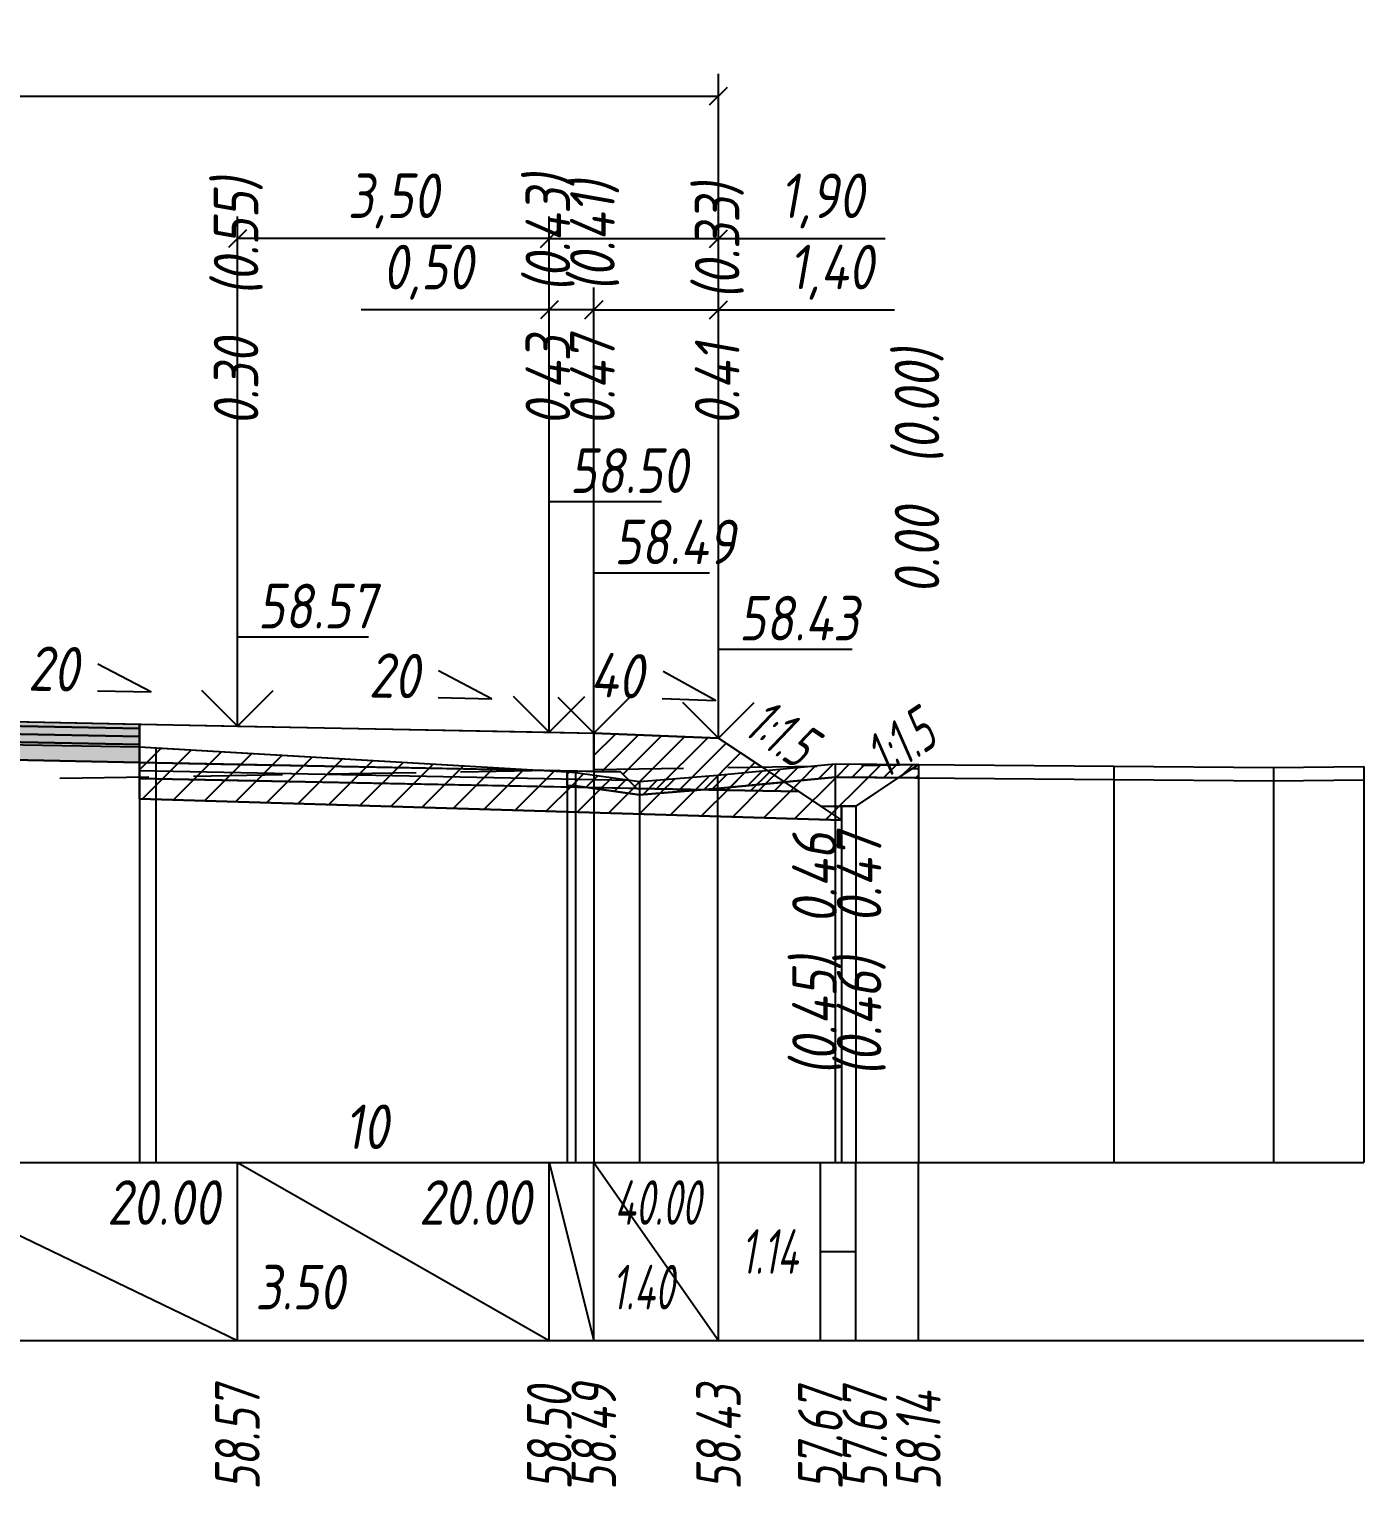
# Model space of a CAD drawing. Extents: x -717 to 1451, y -133302 to 233.
# Drawn here: x 166.7 to 241.6, y -65062.2 to -64980.4 of the extents above; entities that cross this region are included whole.
import ezdxf
from ezdxf.enums import TextEntityAlignment as Align

# ---------------------------------------------------------------- set-up
doc = ezdxf.new("R2010")
doc.units = 0
doc.linetypes.add('штриховая', pattern=[0.75, 0.5, -0.25])
for name, color, linetype in [('Интерполированный поперечник', 2, 'Continuous'), ('Код_514', 1, 'Continuous'), ('Контур_0', 7, 'Continuous'), ('Контур_2521', 7, 'Continuous'), ('Контур_2564', 7, 'Continuous'), ('Контур_2660', 7, 'Continuous'), ('Контур_2665', 7, 'Continuous'), ('Контур_400', 7, 'Continuous'), ('Контур_508', 7, 'Continuous'), ('Контур_512', 7, 'Continuous'), ('Контур_513', 7, 'Continuous'), ('Контур_818', 7, 'Continuous'), ('Красный поперечник', 1, 'Continuous'), ('Объём_2501', 7, 'Continuous'), ('Объём_2564', 7, 'Continuous'), ('Объём_2650', 7, 'Continuous'), ('Объём_2660', 7, 'Continuous'), ('Объём_2661', 7, 'Continuous'), ('Объём_2662', 7, 'Continuous'), ('Объём_2663', 7, 'Continuous'), ('Объём_2664', 7, 'Continuous'), ('Объём_2665', 7, 'Continuous'), ('Объём_2666', 7, 'Continuous'), ('Объём_2667', 7, 'Continuous'), ('Объём_2668', 7, 'Continuous'), ('Объём_2669', 7, 'Continuous'), ('Объём_2675', 7, 'Continuous'), ('Объём_2753', 7, 'Continuous'), ('Откосы', 7, 'Continuous'), ('Отметки покрытия', 7, 'Continuous'), ('Рабочие отметки', 7, 'Continuous'), ('Рабочие отметки доп.', 7, 'Continuous'), ('Слои выравнивания', 7, 'Continuous'), ('Таблица', 7, 'Continuous'), ('Уклоны проезжей части', 7, 'Continuous'), ('Черный поперечник', 3, 'Continuous')]:
    doc.layers.add(name, color=color, linetype=linetype)
for name, color, linetype, true_color in [('Контур_2540', 2, 'Continuous', 0xffff00), ('Контур_2560', 2, 'Continuous', 0xffff00), ('Контур_2561', 7, 'Continuous', 0xff8040), ('Контур_2562', 3, 'Continuous', 0x00ff00), ('Контур_2563', 7, 'Continuous', 0xff8000), ('Контур_2570', 7, 'Continuous', 0x80ff00), ('Контур_2725', 7, 'Continuous', 0x323232), ('Контур_2736', 4, 'Continuous', 0x00ffff), ('Контур_2737', 4, 'Continuous', 0x00ffff), ('Контур_2738', 4, 'Continuous', 0x00ffff), ('Контур_2739', 4, 'Continuous', 0x00ffff), ('Контур_2741', 4, 'Continuous', 0x00ffff), ('Контур_2742', 4, 'Continuous', 0x00ffff), ('Контур_2743', 4, 'Continuous', 0x00ffff), ('Контур_2744', 7, 'Continuous', 0xa4ffff), ('Контур_2745', 7, 'Continuous', 0xa4ffff), ('Контур_2747', 4, 'Continuous', 0x00ffff), ('Контур_2748', 4, 'Continuous', 0x00ffff), ('Контур_2749', 4, 'Continuous', 0x00ffff), ('Контур_2750', 4, 'Continuous', 0x00ffff), ('Контур_2751', 4, 'Continuous', 0x00ffff), ('Контур_2752', 4, 'Continuous', 0x00ffff), ('Контур_2760', 7, 'Continuous', 0x323232), ('Контур_2761', 7, 'Continuous', 0x323232), ('Контур_2762', 7, 'Continuous', 0x323232), ('Контур_2763', 7, 'Continuous', 0x323232), ('Контур_402', 7, 'Continuous', 0xff6464), ('Контур_703', 4, 'Continuous', 0x00ffff), ('Контур_705', 4, 'Continuous', 0x00ffff), ('Контур_707', 4, 'Continuous', 0x00ffff), ('Контур_720', 131, 'Continuous', 0xaaffff), ('Объём_2500', 7, 'Continuous', 0xc0c0c0), ('Объём_2520', 7, 'Continuous', 0x80ffff), ('Объём_2540', 2, 'Continuous', 0xffff00), ('Объём_2560', 2, 'Continuous', 0xffff00), ('Объём_2561', 7, 'Continuous', 0xff8040), ('Объём_2562', 3, 'Continuous', 0x00ff00), ('Объём_2563', 7, 'Continuous', 0xff8000), ('Объём_2570', 7, 'Continuous', 0x80ff00), ('Объём_2600', 7, 'Continuous', 0x808000), ('Объём_2746', 2, 'Continuous', 0xffff00)]:
    doc.layers.add(name, color=color, linetype=linetype, true_color=true_color)
doc.styles.get("Standard").update_dxf_attribs({"font": 'txt', "height": 2.5})
doc.styles.add('М', font='romand.shx', dxfattribs={"width": 0.8, "oblique": 10, "height": 2.5})
doc.dimstyles.new('ISO-25', dxfattribs={"dimtxt": 2.5, "dimasz": 2.5, "dimexe": 1.25, "dimexo": 0.625, "dimtad": 1, "dimtxsty": 'Standard', "dimcen": 2.5, "dimadec": 0, "dimazin": 0, "dimtfac": 1, "dimtmove": 0, "dimatfit": 3, "dimfxl": 1, "dimarcsym": 0})

# ---------------------------------------------------------------- blocks, each defined once
blk = doc.blocks.new('_Oblique')
at = {"color": 0, "linetype": 'ByBlock', "lineweight": -2}
blk.add_line((-0.5, -0.5), (0.5, 0.5), dxfattribs=at)
blk = doc.blocks.new('*D1563')
at = {"color": 0, "lineweight": -2, "transparency": 16777216}
for p, q in [((198.389, -65019.349), (198.389, -64994.909)), ((205.389, -65019.629), (205.389, -64994.909)), ((198.389, -64996.159), (205.389, -64996.159)), ((205.389, -64996.159), (215.265, -64996.159))]:
    blk.add_line(p, q, dxfattribs=at)
at = {"layer": 'Defpoints', "color": 0, "transparency": 16777216}
for p in [(205.389, -64996.159), (198.389, -65019.974), (205.389, -65020.254)]:
    blk.add_point(p, dxfattribs=at)
at = {"color": 0, "lineweight": -2, "transparency": 16777216, "rotation": 180}
blk.add_blockref('_Oblique', (198.389, -64996.159), dxfattribs=at)
at = {"color": 0, "lineweight": -2, "transparency": 16777216}
blk.add_blockref('_Oblique', (205.389, -64996.159), dxfattribs=at)
at = {"color": 0, "transparency": 16777216, "insert": (211.725, -64994.046), "char_height": 2.5, "width": 8.75, "attachment_point": 5, "style": 'М'}
blk.add_mtext('1,40', dxfattribs=at)
blk = doc.blocks.new('*D1565')
at = {"color": 0, "lineweight": -2, "transparency": 16777216}
for p, q in [((195.889, -65019.299), (195.889, -64994.909)), ((198.389, -65019.349), (198.389, -64994.909)), ((195.889, -64996.159), (185.327, -64996.159)), ((198.389, -64996.159), (195.889, -64996.159))]:
    blk.add_line(p, q, dxfattribs=at)
at = {"layer": 'Defpoints', "color": 0, "transparency": 16777216}
for p in [(198.389, -64996.159), (195.889, -65019.924), (198.389, -65019.974)]:
    blk.add_point(p, dxfattribs=at)
at = {"color": 0, "lineweight": -2, "transparency": 16777216, "rotation": 180}
blk.add_blockref('_Oblique', (195.889, -64996.159), dxfattribs=at)
at = {"color": 0, "lineweight": -2, "transparency": 16777216}
blk.add_blockref('_Oblique', (198.389, -64996.159), dxfattribs=at)
at = {"color": 0, "transparency": 16777216, "insert": (189.089, -64994.046), "char_height": 2.5, "width": 9.16667, "attachment_point": 5, "style": 'М'}
blk.add_mtext('0,50', dxfattribs=at)
blk = doc.blocks.new('*D1567')
at = {"color": 0, "lineweight": -2, "transparency": 16777216}
for p, q in [((178.389, -65018.949), (178.389, -64990.909)), ((195.889, -65019.299), (195.889, -64990.909)), ((195.889, -64992.159), (178.389, -64992.159))]:
    blk.add_line(p, q, dxfattribs=at)
at = {"layer": 'Defpoints', "color": 0, "transparency": 16777216}
for p in [(178.389, -64992.159), (178.389, -65019.574), (195.889, -65019.924)]:
    blk.add_point(p, dxfattribs=at)
at = {"color": 0, "lineweight": -2, "transparency": 16777216, "rotation": 180}
blk.add_blockref('_Oblique', (178.389, -64992.159), dxfattribs=at)
at = {"color": 0, "lineweight": -2, "transparency": 16777216}
blk.add_blockref('_Oblique', (195.889, -64992.159), dxfattribs=at)
at = {"color": 0, "transparency": 16777216, "insert": (187.139, -64990.046), "char_height": 2.5, "width": 9.58333, "attachment_point": 5, "style": 'М'}
blk.add_mtext('3,50', dxfattribs=at)
blk = doc.blocks.new('*D1568')
at = {"color": 0, "lineweight": -2, "transparency": 16777216}
for p, q in [((195.889, -65019.299), (195.889, -64990.909)), ((205.389, -65019.629), (205.389, -64990.909)), ((195.889, -64992.159), (205.389, -64992.159)), ((205.389, -64992.159), (214.739, -64992.159))]:
    blk.add_line(p, q, dxfattribs=at)
at = {"layer": 'Defpoints', "color": 0, "transparency": 16777216}
for p in [(195.889, -64992.159), (195.889, -65019.924), (205.389, -65020.254)]:
    blk.add_point(p, dxfattribs=at)
at = {"color": 0, "lineweight": -2, "transparency": 16777216, "rotation": 180}
blk.add_blockref('_Oblique', (195.889, -64992.159), dxfattribs=at)
at = {"color": 0, "lineweight": -2, "transparency": 16777216}
blk.add_blockref('_Oblique', (205.389, -64992.159), dxfattribs=at)
at = {"color": 0, "transparency": 16777216, "insert": (211.199, -64990.046), "char_height": 2.5, "width": 8.75, "attachment_point": 5, "style": 'М'}
blk.add_mtext('1,90', dxfattribs=at)
blk = doc.blocks.new('*D1570')
at = {"color": 0, "lineweight": -2, "transparency": 16777216}
for p, q in [((109.889, -65019.629), (109.889, -64982.909)), ((205.389, -65019.629), (205.389, -64982.909)), ((109.889, -64984.159), (205.389, -64984.159))]:
    blk.add_line(p, q, dxfattribs=at)
at = {"layer": 'Defpoints', "color": 0, "transparency": 16777216}
for p in [(205.389, -64984.159), (109.889, -65020.254), (205.389, -65020.254)]:
    blk.add_point(p, dxfattribs=at)
at = {"color": 0, "lineweight": -2, "transparency": 16777216, "rotation": 180}
blk.add_blockref('_Oblique', (109.889, -64984.159), dxfattribs=at)
at = {"color": 0, "lineweight": -2, "transparency": 16777216}
blk.add_blockref('_Oblique', (205.389, -64984.159), dxfattribs=at)
at = {"color": 0, "transparency": 16777216, "insert": (157.639, -64982.046), "char_height": 2.5, "width": 10.41667, "attachment_point": 5, "style": 'М'}
blk.add_mtext('19,10', dxfattribs=at)

msp = doc.modelspace()

# ---------------------------------------------------------------- hatches: boundary and pattern name
at = {"layer": 'Объём_2563'}
h = msp.add_hatch(dxfattribs=at)
h.set_pattern_fill('ANSI31', color=256, scale=0.3)
h.paths.add_polyline_path([(200.807, -65023.01), (199.889, -65022.091), (198.389, -65022.061), (198.389, -65019.911), (205.389, -65020.191), (209.889, -65023.191)])
at = {"layer": 'Объём_2570'}
h = msp.add_hatch(dxfattribs=at)
h.set_pattern_fill('ANSI31', color=256, scale=0.2)
h.paths.add_polyline_path([(216.603, -65022.416), (211.934, -65022.374), (205.325, -65023.022), (200.955, -65023.38), (197.353, -65022.875), (196.892, -65022.841), (196.892, -65022.091), (197.353, -65022.125), (200.955, -65022.63), (205.325, -65022.272), (211.934, -65021.624), (216.603, -65021.666)])
at = {"layer": 'Объём_2600'}
h = msp.add_hatch(dxfattribs=at)
h.set_pattern_fill('ANSI31', color=6, scale=0.4)
h.paths.add_polyline_path([(213.102, -65024), (212.28, -65024), (212.28, -65024.785), (172.889, -65023.604), (172.889, -65020.683), (196.892, -65022.091), (196.892, -65022.841), (197.353, -65022.875), (200.955, -65023.38), (205.325, -65023.022), (211.934, -65022.374), (215.493, -65022.406)])
h = msp.add_hatch(dxfattribs=at)
h.set_pattern_fill('HONEY', color=5, scale=0.3)
h.paths.add_polyline_path([(215.493, -65022.406), (216.603, -65021.666), (216.603, -65022.416)])
at = {"layer": 'Слои выравнивания'}
for color, points in [(2, [(157.639, -65019.096), (172.889, -65019.401), (172.889, -65019.651), (157.639, -65019.346)]), (3, [(157.639, -65019.346), (172.889, -65019.651), (172.889, -65020.101), (157.639, -65019.796)]), (4, [(157.639, -65019.796), (172.889, -65020.101), (172.889, -65020.551), (157.639, -65020.246)]), (5, [(157.639, -65020.246), (172.889, -65020.551), (172.889, -65021.551), (157.639, -65021.246)])]:
    msp.add_hatch(color=color, dxfattribs=at).paths.add_polyline_path(points)

# ---------------------------------------------------------------- linework, layer by layer
at = {"layer": 'Интерполированный поперечник', "linetype": 'штриховая', "ltscale": 10, "flags": 128}
msp.add_lwpolyline([(85.928, -65023.755), (216.603, -65021.666)], dxfattribs=at)
at = {"layer": 'Код_514'}
for p, q in [((157.639, -65044), (178.389, -65054)), ((178.389, -65054), (178.389, -65044)), ((178.389, -65044), (195.889, -65054)), ((195.889, -65054), (195.889, -65044)), ((195.889, -65044), (198.389, -65054)), ((198.389, -65054), (198.389, -65044)), ((198.389, -65044), (205.389, -65054)), ((205.389, -65054), (205.389, -65044)), ((211.102, -65054), (211.102, -65044)), ((213.102, -65054), (213.102, -65044)), ((216.603, -65054), (216.603, -65044)), ((211.102, -65049), (213.102, -65049))]:
    msp.add_line(p, q, dxfattribs=at)
at = {"layer": 'Контур_0', "flags": 128}
for points in [[(172.889, -65019.401), (198.389, -65019.911), (198.389, -65022.061), (172.889, -65021.551), (172.889, -65019.401), (172.889, -65019.401)], [(205.389, -65020.191), (207.811, -65021.806), (207.811, -65021.806), (207.811, -65021.806), (207.811, -65021.806), (207.811, -65021.806), (207.811, -65021.806), (207.811, -65021.806), (207.811, -65021.806), (207.811, -65021.806), (207.811, -65021.806), (207.811, -65021.806), (207.811, -65021.806), (207.811, -65021.806), (207.811, -65021.806), (211.102, -65024)], [(205.389, -65020.191), (207.811, -65021.806), (207.811, -65021.806), (207.811, -65021.806), (207.811, -65021.806), (207.811, -65021.806), (207.811, -65021.806), (207.811, -65021.806), (207.811, -65021.806), (207.811, -65021.806), (207.811, -65021.806), (207.811, -65021.806), (207.811, -65021.806), (207.811, -65021.806), (207.811, -65021.806), (211.102, -65024), (213.102, -65024), (216.603, -65021.666), (216.603, -65021.666), (216.603, -65021.666), (216.603, -65021.666), (216.603, -65021.666), (216.603, -65021.666), (216.603, -65021.666), (216.603, -65021.666), (216.603, -65021.666), (216.603, -65021.666), (216.603, -65021.666), (216.603, -65021.666), (216.603, -65021.666)], [(178.389, -65021.661), (199.889, -65022.091), (200.807, -65023.01), (172.889, -65022.451), (172.889, -65021.551), (178.389, -65021.661), (178.389, -65021.661)], [(198.389, -65022.061), (199.889, -65022.091), (200.807, -65023.01), (209.889, -65023.191)]]:
    msp.add_lwpolyline(points, dxfattribs=at)
at = {"layer": 'Контур_2521', "color": 250, "flags": 128}
msp.add_lwpolyline([(172.889, -65022.001), (200.348, -65022.55)], dxfattribs=at)
at = {"layer": 'Контур_2540', "flags": 128}
msp.add_lwpolyline([(178.389, -65022.561), (209.889, -65023.191), (212.28, -65024.785), (172.889, -65023.604), (172.889, -65022.451), (178.389, -65022.561), (178.389, -65022.561)], dxfattribs=at)
at = {"layer": 'Контур_2560', "flags": 128}
msp.add_lwpolyline([(198.389, -65019.911), (205.389, -65020.191), (205.389, -65020.191), (205.389, -65020.191)], dxfattribs=at)
at = {"layer": 'Контур_2561', "flags": 128}
msp.add_lwpolyline([(198.389, -65019.911), (198.389, -65019.911), (205.389, -65020.191), (205.389, -65020.191), (198.389, -65019.911)], dxfattribs=at)
at = {"layer": 'Контур_2562', "flags": 128}
msp.add_lwpolyline([(205.389, -65020.191), (205.389, -65020.191), (205.389, -65020.191), (205.389, -65020.191), (205.389, -65020.191)], dxfattribs=at)
at = {"layer": 'Контур_2563', "flags": 128}
msp.add_lwpolyline([(200.807, -65023.01), (199.889, -65022.091), (198.389, -65022.061), (198.389, -65019.911), (205.389, -65020.191), (209.889, -65023.191), (200.807, -65023.01), (200.807, -65023.01)], dxfattribs=at)
at = {"layer": 'Контур_2564', "flags": 128}
msp.add_lwpolyline([(198.389, -65019.911), (205.389, -65020.191)], dxfattribs=at)
at = {"layer": 'Контур_2570', "flags": 128}
msp.add_lwpolyline([(80, -65024.587), (82.182, -65024.506), (85.928, -65024.505), (85.928, -65024.505), (90.286, -65024.151), (105.256, -65022.905), (105.256, -65022.155), (126.054, -65020.828), (126.878, -65020.775), (127.718, -65020.759), (150.118, -65020.297), (150.95, -65020.313), (157.639, -65020.426), (172.889, -65020.683), (173.812, -65020.741), (196.892, -65022.091), (196.892, -65022.841), (197.353, -65022.875), (200.955, -65023.38), (205.325, -65023.022), (211.934, -65022.374), (227.573, -65022.513), (236.533, -65022.593), (241.603, -65022.525)], dxfattribs=at)
at = {"layer": 'Контур_2660', "flags": 128}
msp.add_lwpolyline([(172.889, -65023.604), (212.28, -65024.785)], dxfattribs=at)
at = {"layer": 'Контур_2665', "flags": 128}
msp.add_lwpolyline([(205.389, -65020.191), (205.389, -65020.191)], dxfattribs=at)
at = {"layer": 'Контур_2725', "flags": 128}
msp.add_lwpolyline([(126.878, -65021.861), (127.718, -65021.845), (136.889, -65021.661), (150.118, -65021.397), (150.95, -65021.38), (152.765, -65021.344), (157.639, -65021.246), (172.889, -65021.551)], dxfattribs=at)
at = {"layer": 'Контур_2736', "flags": 128}
for points in [[(205.389, -65020.191), (207.811, -65021.806)], [(207.811, -65021.806), (211.102, -65024)]]:
    msp.add_lwpolyline(points, dxfattribs=at)
at = {"layer": 'Контур_2737', "flags": 128}
msp.add_lwpolyline([(207.811, -65021.806), (207.811, -65021.806)], dxfattribs=at)
at = {"layer": 'Контур_2738', "flags": 128}
msp.add_lwpolyline([(207.811, -65021.806), (207.811, -65021.806)], dxfattribs=at)
at = {"layer": 'Контур_2739', "flags": 128}
msp.add_lwpolyline([(207.811, -65021.806), (207.811, -65021.806)], dxfattribs=at)
at = {"layer": 'Контур_2741', "flags": 128}
msp.add_lwpolyline([(216.603, -65021.666), (216.603, -65021.666)], dxfattribs=at)
at = {"layer": 'Контур_2742', "flags": 128}
msp.add_lwpolyline([(216.603, -65021.666), (216.603, -65021.666)], dxfattribs=at)
at = {"layer": 'Контур_2743', "flags": 128}
msp.add_lwpolyline([(216.603, -65021.666), (216.603, -65021.666)], dxfattribs=at)
at = {"layer": 'Контур_2744', "flags": 128}
msp.add_lwpolyline([(216.603, -65021.666), (216.603, -65021.666)], dxfattribs=at)
msp.add_lwpolyline([(216.603, -65021.666), (216.603, -65021.666)], dxfattribs=at)
msp.add_lwpolyline([(216.603, -65021.666), (216.603, -65021.666)], dxfattribs=at)
msp.add_lwpolyline([(216.603, -65021.666), (216.603, -65021.666)], dxfattribs=at)
msp.add_lwpolyline([(216.603, -65021.666), (216.603, -65021.666)], dxfattribs=at)
msp.add_lwpolyline([(216.603, -65021.666), (216.603, -65021.666)], dxfattribs=at)
at = {"layer": 'Контур_2745', "flags": 128}
msp.add_lwpolyline([(207.811, -65021.806), (207.811, -65021.806)], dxfattribs=at)
msp.add_lwpolyline([(207.811, -65021.806), (207.811, -65021.806)], dxfattribs=at)
msp.add_lwpolyline([(207.811, -65021.806), (207.811, -65021.806)], dxfattribs=at)
msp.add_lwpolyline([(207.811, -65021.806), (207.811, -65021.806)], dxfattribs=at)
msp.add_lwpolyline([(207.811, -65021.806), (207.811, -65021.806)], dxfattribs=at)
msp.add_lwpolyline([(207.811, -65021.806), (207.811, -65021.806)], dxfattribs=at)
at = {"layer": 'Контур_2747', "flags": 128}
msp.add_lwpolyline([(207.811, -65021.806), (207.811, -65021.806)], dxfattribs=at)
at = {"layer": 'Контур_2748', "flags": 128}
msp.add_lwpolyline([(207.811, -65021.806), (207.811, -65021.806)], dxfattribs=at)
at = {"layer": 'Контур_2749', "flags": 128}
msp.add_lwpolyline([(207.811, -65021.806), (207.811, -65021.806)], dxfattribs=at)
at = {"layer": 'Контур_2750', "flags": 128}
msp.add_lwpolyline([(216.603, -65021.666), (216.603, -65021.666)], dxfattribs=at)
at = {"layer": 'Контур_2751', "flags": 128}
msp.add_lwpolyline([(216.603, -65021.666), (216.603, -65021.666)], dxfattribs=at)
at = {"layer": 'Контур_2752', "flags": 128}
msp.add_lwpolyline([(216.603, -65021.666), (216.603, -65021.666)], dxfattribs=at)
at = {"layer": 'Контур_2760', "flags": 128}
msp.add_lwpolyline([(126.878, -65019.711), (127.718, -65019.695), (136.889, -65019.511), (150.118, -65019.247), (150.95, -65019.23), (152.765, -65019.194), (157.639, -65019.096), (172.889, -65019.401)], dxfattribs=at)
at = {"layer": 'Контур_2761', "flags": 128}
msp.add_lwpolyline([(126.878, -65019.961), (127.718, -65019.945), (136.889, -65019.761), (150.118, -65019.497), (150.95, -65019.48), (152.765, -65019.444), (157.639, -65019.346), (172.889, -65019.651)], dxfattribs=at)
at = {"layer": 'Контур_2762', "flags": 128}
msp.add_lwpolyline([(126.878, -65020.411), (127.718, -65020.395), (136.889, -65020.211), (150.118, -65019.947), (150.95, -65019.93), (152.765, -65019.894), (157.639, -65019.796), (172.889, -65020.101)], dxfattribs=at)
at = {"layer": 'Контур_2763', "flags": 128}
msp.add_lwpolyline([(126.878, -65020.861), (127.718, -65020.845), (136.889, -65020.661), (150.118, -65020.397), (150.95, -65020.38), (152.765, -65020.344), (157.639, -65020.246), (172.889, -65020.551)], dxfattribs=at)
at = {"layer": 'Контур_400', "flags": 128}
msp.add_lwpolyline([(157.639, -65019.096), (178.389, -65019.511), (195.889, -65019.861), (195.889, -65019.861), (195.889, -65019.861), (195.889, -65019.861), (195.889, -65019.861), (195.889, -65019.861), (198.389, -65019.911)], dxfattribs=at)
at = {"layer": 'Контур_402', "flags": 128}
msp.add_lwpolyline([(105, -65024.725), (126.878, -65024.069), (126.878, -65021.861), (157.639, -65021.246), (172.889, -65021.551), (172.889, -65023.604), (212.28, -65024.785)], dxfattribs=at)
at = {"layer": 'Контур_508', "flags": 128}
msp.add_lwpolyline([(105, -65024.725), (126.878, -65024.069), (126.878, -65021.861), (157.639, -65021.246), (172.889, -65021.551), (172.889, -65023.604), (212.28, -65024.785), (212.28, -65024), (213.102, -65024), (216.603, -65021.666)], dxfattribs=at)
at = {"layer": 'Контур_512', "flags": 128}
msp.add_lwpolyline([(172.889, -65023.604), (212.28, -65024.785), (212.28, -65024), (213.102, -65024), (216.603, -65021.666)], dxfattribs=at)
at = {"layer": 'Контур_513', "flags": 128}
msp.add_lwpolyline([(105, -65024.725), (126.878, -65024.069), (126.878, -65021.861), (157.639, -65021.246), (172.889, -65021.551), (172.889, -65023.604), (212.28, -65024.785), (212.28, -65024), (213.102, -65024), (216.603, -65021.666)], dxfattribs=at)
at = {"layer": 'Контур_703', "flags": 128}
msp.add_lwpolyline([(205.389, -65020.191), (207.811, -65021.806)], dxfattribs=at)
at = {"layer": 'Контур_705', "flags": 128}
msp.add_lwpolyline([(207.811, -65021.806), (207.811, -65021.806)], dxfattribs=at)
at = {"layer": 'Контур_707', "flags": 128}
msp.add_lwpolyline([(213.102, -65024), (216.603, -65021.666)], dxfattribs=at)
at = {"layer": 'Контур_720', "flags": 128}
msp.add_lwpolyline([(211.102, -65024), (213.102, -65024)], dxfattribs=at)
at = {"layer": 'Контур_818', "flags": 128}
msp.add_lwpolyline([(105, -65022.927), (105.256, -65022.905), (105.256, -65022.155), (126.054, -65020.828), (126.878, -65020.775), (127.718, -65020.759), (150.118, -65020.297), (150.95, -65020.313), (157.639, -65020.426), (172.889, -65020.683), (173.812, -65020.741), (196.892, -65022.091), (196.892, -65022.841), (197.353, -65022.875), (200.955, -65023.38), (205.325, -65023.022), (211.934, -65022.374), (216.603, -65022.416)], dxfattribs=at)
at = {"layer": 'Красный поперечник'}
for p, q in [((157.639, -65019.096), (178.389, -65019.511)), ((178.389, -65019.511), (195.889, -65019.861)), ((195.889, -65019.861), (198.389, -65019.911)), ((198.389, -65019.911), (205.389, -65020.191)), ((205.389, -65020.191), (211.102, -65024)), ((213.102, -65024), (216.603, -65021.666)), ((216.603, -65021.666), (216.603, -65044)), ((172.889, -65023.604), (172.889, -65044)), ((211.102, -65024), (213.102, -65024)), ((212.28, -65024), (212.28, -65044)), ((213.102, -65024), (213.102, -65044)), ((212.28, -65024.785), (212.28, -65044))]:
    msp.add_line(p, q, dxfattribs=at)
at = {"layer": 'Объём_2500', "flags": 128}
msp.add_lwpolyline([(172.889, -65019.401), (198.389, -65019.911), (198.389, -65022.061), (172.889, -65021.551), (172.889, -65019.401), (172.889, -65019.401)], dxfattribs=at)
at = {"layer": 'Объём_2501', "flags": 128}
msp.add_lwpolyline([(157.639, -65019.096), (178.389, -65019.511), (195.889, -65019.861), (195.889, -65019.861), (195.889, -65019.861), (195.889, -65019.861), (195.889, -65019.861), (195.889, -65019.861), (198.389, -65019.911)], dxfattribs=at)
at = {"layer": 'Объём_2520', "color": 250, "flags": 128}
msp.add_lwpolyline([(178.389, -65021.661), (199.889, -65022.091), (200.807, -65023.01), (172.889, -65022.451), (172.889, -65021.551), (178.389, -65021.661), (178.389, -65021.661)], dxfattribs=at)
at = {"layer": 'Объём_2540', "flags": 128}
msp.add_lwpolyline([(178.389, -65022.561), (209.889, -65023.191), (212.28, -65024.785), (172.889, -65023.604), (172.889, -65022.451), (178.389, -65022.561), (178.389, -65022.561)], dxfattribs=at)
at = {"layer": 'Объём_2560', "flags": 128}
msp.add_lwpolyline([(198.389, -65019.911), (205.389, -65020.191), (205.389, -65020.191), (205.389, -65020.191)], dxfattribs=at)
at = {"layer": 'Объём_2561', "flags": 128}
msp.add_lwpolyline([(198.389, -65019.911), (198.389, -65019.911), (205.389, -65020.191), (205.389, -65020.191), (198.389, -65019.911)], dxfattribs=at)
at = {"layer": 'Объём_2562', "flags": 128}
msp.add_lwpolyline([(205.389, -65020.191), (205.389, -65020.191), (205.389, -65020.191), (205.389, -65020.191), (205.389, -65020.191)], dxfattribs=at)
at = {"layer": 'Объём_2563', "color": 250, "flags": 128}
msp.add_lwpolyline([(200.807, -65023.01), (199.889, -65022.091), (198.389, -65022.061), (198.389, -65019.911), (205.389, -65020.191), (209.889, -65023.191), (200.807, -65023.01), (200.807, -65023.01)], dxfattribs=at)
at = {"layer": 'Объём_2564', "flags": 128}
msp.add_lwpolyline([(198.389, -65019.911), (205.389, -65020.191)], dxfattribs=at)
at = {"layer": 'Объём_2570', "flags": 128}
msp.add_lwpolyline([(216.603, -65022.416), (211.934, -65022.374), (205.325, -65023.022), (200.955, -65023.38), (197.353, -65022.875), (196.892, -65022.841), (196.892, -65022.091), (197.353, -65022.125), (200.955, -65022.63), (205.325, -65022.272), (211.934, -65021.624), (216.603, -65021.666), (216.603, -65022.416), (216.603, -65022.416)], dxfattribs=at)
at = {"layer": 'Объём_2600', "color": 5, "flags": 128}
msp.add_lwpolyline([(215.493, -65022.406), (216.603, -65021.666), (216.603, -65022.416), (215.493, -65022.406), (215.493, -65022.406)], dxfattribs=at)
at = {"layer": 'Объём_2650', "color": 6, "flags": 128}
msp.add_lwpolyline([(213.102, -65024), (212.28, -65024), (212.28, -65024.785), (172.889, -65023.604), (172.889, -65020.683), (196.892, -65022.091), (196.892, -65022.841), (197.353, -65022.875), (200.955, -65023.38), (205.325, -65023.022), (211.934, -65022.374), (215.493, -65022.406), (213.102, -65024), (213.102, -65024)], dxfattribs=at)
at = {"layer": 'Объём_2660', "flags": 128}
msp.add_lwpolyline([(172.889, -65023.604), (212.28, -65024.785)], dxfattribs=at)
at = {"layer": 'Объём_2661', "flags": 128}
msp.add_lwpolyline([(205.389, -65020.191), (207.811, -65021.806), (211.102, -65024)], dxfattribs=at)
at = {"layer": 'Объём_2662', "flags": 128}
msp.add_lwpolyline([(213.102, -65024), (216.603, -65021.666)], dxfattribs=at)
at = {"layer": 'Объём_2663', "flags": 128}
msp.add_lwpolyline([(211.102, -65024), (213.102, -65024)], dxfattribs=at)
at = {"layer": 'Объём_2664', "flags": 128}
msp.add_lwpolyline([(211.102, -65024), (213.102, -65024)], dxfattribs=at)
at = {"layer": 'Объём_2665', "flags": 128}
msp.add_lwpolyline([(205.389, -65020.191), (205.389, -65020.191)], dxfattribs=at)
at = {"layer": 'Объём_2666', "flags": 128}
for points in [[(205.389, -65020.191), (207.811, -65021.806)], [(207.811, -65021.806), (211.102, -65024)]]:
    msp.add_lwpolyline(points, dxfattribs=at)
at = {"layer": 'Объём_2667', "flags": 128}
for points in [[(207.811, -65021.806), (207.811, -65021.806)], [(216.603, -65021.666), (216.603, -65021.666)]]:
    msp.add_lwpolyline(points, dxfattribs=at)
at = {"layer": 'Объём_2668', "flags": 128}
for points in [[(207.811, -65021.806), (207.811, -65021.806)], [(216.603, -65021.666), (216.603, -65021.666)]]:
    msp.add_lwpolyline(points, dxfattribs=at)
at = {"layer": 'Объём_2669', "flags": 128}
for points in [[(207.811, -65021.806), (207.811, -65021.806)], [(216.603, -65021.666), (216.603, -65021.666)]]:
    msp.add_lwpolyline(points, dxfattribs=at)
at = {"layer": 'Объём_2675', "flags": 128}
for points in [[(207.811, -65021.806), (207.811, -65021.806)], [(207.811, -65021.806), (207.811, -65021.806)], [(207.811, -65021.806), (207.811, -65021.806)], [(207.811, -65021.806), (207.811, -65021.806)], [(207.811, -65021.806), (207.811, -65021.806)], [(207.811, -65021.806), (207.811, -65021.806)], [(216.603, -65021.666), (216.603, -65021.666)], [(216.603, -65021.666), (216.603, -65021.666)], [(216.603, -65021.666), (216.603, -65021.666)], [(216.603, -65021.666), (216.603, -65021.666)], [(216.603, -65021.666), (216.603, -65021.666)], [(216.603, -65021.666), (216.603, -65021.666)]]:
    msp.add_lwpolyline(points, dxfattribs=at)
at = {"layer": 'Объём_2746', "flags": 128}
msp.add_lwpolyline([(212.28, -65024.785), (172.889, -65023.604), (172.889, -65020.683), (196.892, -65022.091), (196.892, -65022.841), (197.353, -65022.875), (200.955, -65023.38), (205.325, -65023.022), (209.083, -65022.654), (211.102, -65024), (212.28, -65024), (212.28, -65024.785), (212.28, -65024.785)], dxfattribs=at)
at = {"layer": 'Объём_2753', "flags": 128}
msp.add_lwpolyline([(172.889, -65019.401), (172.889, -65019.401)], dxfattribs=at)
at = {"layer": 'Откосы', "color": 1, "flags": 128}
for points in [[(170.527, -65017.537), (173.526, -65017.597), (170.557, -65016.037)], [(189.652, -65017.919), (192.651, -65017.979), (189.682, -65016.42)], [(202.219, -65017.959), (205.217, -65018.079), (202.279, -65016.46)]]:
    msp.add_lwpolyline(points, dxfattribs=at)
at = {"layer": 'Отметки покрытия', "color": 1}
for p, q in [((195.889, -65019.861), (195.889, -65006.911)), ((195.889, -65006.911), (202.189, -65006.911)), ((198.389, -65019.911), (198.389, -65010.911)), ((198.389, -65010.911), (204.889, -65010.911)), ((178.389, -65019.511), (178.389, -65014.511)), ((178.389, -65014.511), (185.739, -65014.511)), ((205.389, -65020.191), (205.389, -65015.191)), ((205.389, -65015.191), (212.889, -65015.191)), ((178.389, -65019.511), (176.389, -65017.511)), ((178.389, -65019.511), (180.389, -65017.511)), ((195.889, -65019.861), (193.889, -65017.861)), ((195.889, -65019.861), (197.889, -65017.861)), ((198.389, -65019.911), (196.389, -65017.911)), ((198.389, -65019.911), (200.389, -65017.911)), ((205.389, -65020.191), (203.389, -65018.191)), ((205.389, -65020.191), (207.389, -65018.191))]:
    msp.add_line(p, q, dxfattribs=at)
at = {"layer": 'Слои выравнивания'}
for p, q in [((172.889, -65019.401), (172.889, -65044)), ((198.389, -65019.911), (198.389, -65044))]:
    msp.add_line(p, q, dxfattribs=at)
at = {"layer": 'Слои выравнивания', "color": 2, "flags": 128}
msp.add_lwpolyline([(157.639, -65019.096), (172.889, -65019.401), (172.889, -65019.651), (157.639, -65019.346)], close=True, dxfattribs=at)
at = {"layer": 'Слои выравнивания', "color": 3, "flags": 128}
msp.add_lwpolyline([(157.639, -65019.346), (172.889, -65019.651), (172.889, -65020.101), (157.639, -65019.796)], close=True, dxfattribs=at)
at = {"layer": 'Слои выравнивания', "color": 4, "flags": 128}
msp.add_lwpolyline([(157.639, -65019.796), (172.889, -65020.101), (172.889, -65020.551), (157.639, -65020.246)], close=True, dxfattribs=at)
at = {"layer": 'Слои выравнивания', "color": 5, "flags": 128}
msp.add_lwpolyline([(157.639, -65020.246), (172.889, -65020.551), (172.889, -65021.551), (157.639, -65021.246)], close=True, dxfattribs=at)
at = {"layer": 'Таблица'}
for p, q in [((80, -65044), (241.603, -65044)), ((80, -65054), (241.603, -65054))]:
    msp.add_line(p, q, dxfattribs=at)
at = {"layer": 'Черный поперечник', "color": 7}
for p, q in [((172.889, -65020.683), (172.889, -65044)), ((173.812, -65020.741), (173.812, -65044)), ((211.934, -65021.624), (211.934, -65044)), ((227.573, -65021.763), (227.573, -65044)), ((236.533, -65021.843), (236.533, -65044)), ((241.603, -65021.775), (241.603, -65044)), ((196.892, -65022.091), (196.892, -65044)), ((197.353, -65022.125), (197.353, -65044)), ((200.955, -65022.63), (200.955, -65044)), ((205.325, -65022.272), (205.325, -65044))]:
    msp.add_line(p, q, dxfattribs=at)
at = {"layer": 'Черный поперечник', "flags": 128}
msp.add_lwpolyline([(80, -65023.837), (82.182, -65023.756), (85.928, -65023.755), (90.286, -65023.401), (105.256, -65022.155), (126.054, -65020.828), (126.878, -65020.775), (127.718, -65020.759), (150.118, -65020.297), (150.95, -65020.313), (157.639, -65020.426), (172.889, -65020.683), (173.812, -65020.741), (196.892, -65022.091), (197.353, -65022.125), (200.955, -65022.63), (205.325, -65022.272), (211.934, -65021.624), (227.573, -65021.763), (236.533, -65021.843), (241.603, -65021.775)], dxfattribs=at)

# ---------------------------------------------------------------- texts
at = {"layer": 'Код_514', "style": 'М', "oblique": 10}
for s, width, p in [('20.00', 0.8, (177.389, -65045)), ('20.00', 0.8, (194.889, -65045)), ('40.00', 0.6, (204.389, -65045))]:
    msp.add_text(s, height=2.5, dxfattribs=dict(at, width=width)).set_placement(p, align=Align.TOP_RIGHT)
at = {"layer": 'Код_514', "style": 'М', "oblique": 10, "width": 0.6}
msp.add_text('1.14', height=2.5, dxfattribs=at).set_placement((208.245, -65049), align=Align.MIDDLE_CENTER)
at = {"layer": 'Код_514', "style": 'М', "oblique": 10}
for s, width, p in [('3.50', 0.8, (179.389, -65053)), ('1.40', 0.6, (199.389, -65053))]:
    msp.add_text(s, height=2.5, dxfattribs=dict(at, width=width)).set_placement(p, align=Align.BOTTOM_LEFT)
at = {"layer": 'Код_514', "style": 'М', "oblique": 10, "width": 0.7}
for s, p in [('58.49', (198.389, -65062.382)), ('58.57', (178.389, -65062.382)), ('58.50', (195.889, -65062.382)), ('58.43', (205.389, -65062.382)), ('57.67', (211.102, -65062.382)), ('57.67', (213.602, -65062.382)), ('58.14', (216.603, -65062.382))]:
    msp.add_text(s, height=2.5, rotation=90, dxfattribs=at).set_placement(p, align=Align.MIDDLE_LEFT)
at = {"layer": 'Отметки покрытия', "color": 1, "style": 'М', "oblique": 10, "width": 0.8}
for s, p in [('58.50', (197.03, -65007.18)), ('58.49', (199.53, -65011.18)), ('58.57', (179.53, -65014.78)), ('58.43', (206.53, -65015.46))]:
    msp.add_text(s, height=2.5, dxfattribs=at).set_placement(p, align=Align.BOTTOM_LEFT)
at = {"layer": 'Рабочие отметки', "color": 1, "style": 'М', "oblique": 10, "width": 0.8}
for s, p in [('0.47', (198.311, -65002.661)), ('0.30', (178.311, -65002.661)), ('0.43', (195.811, -65002.661)), ('0.41', (205.311, -65002.661)), ('0.00', (216.525, -65012.097))]:
    msp.add_text(s, height=2.5, rotation=90, dxfattribs=at).set_placement(p, align=Align.MIDDLE_LEFT)
for s, p in [('0.46', (210.774, -65025.496)), ('0.47', (213.274, -65025.496))]:
    msp.add_text(s, height=2.5, rotation=90, dxfattribs=at).set_placement(p, align=Align.MIDDLE_RIGHT)
at = {"layer": 'Рабочие отметки доп.', "color": 1, "style": 'М', "oblique": 10, "width": 0.8}
for s, p in [('(0.55)', (178.311, -64995.361)), ('(0.43)', (195.811, -64995.161)), ('(0.41)', (198.311, -64995.111)), ('(0.33)', (205.311, -64995.561)), ('(0.00)', (216.525, -65004.797))]:
    msp.add_text(s, height=2.5, rotation=90, dxfattribs=at).set_placement(p, align=Align.MIDDLE_LEFT)
for s, p in [('(0.45)', (210.774, -65032.431)), ('(0.46)', (213.274, -65032.481))]:
    msp.add_text(s, height=2.5, rotation=90, dxfattribs=at).set_placement(p, align=Align.MIDDLE_RIGHT)
at = {"layer": 'Слои выравнивания', "style": 'М', "oblique": 10, "width": 0.8}
msp.add_text('10', height=2.5, dxfattribs=at).set_placement((185.639, -65044), align=Align.BOTTOM_CENTER)
at = {"layer": 'Уклоны проезжей части', "color": 1, "style": 'М', "oblique": 10}
for s, rotation, width, p in [('20', 358.85423, 0.8, (168.034, -65018.304)), ('20', 358.85423, 0.8, (187.159, -65018.686)), ('40', 357.70938, 0.8, (199.627, -65018.675)), ('1:1.5', 326.30994, 0.6, (207.819, -65021.565)), ('1:1.5', 33.69007, 0.6, (216.713, -65022.114))]:
    msp.add_text(s, height=2.5, rotation=rotation, dxfattribs=dict(at, width=width)).set_placement(p, align=Align.BOTTOM_CENTER)

# ---------------------------------------------------------------- dimensions: what is measured, and where the dimension line sits
at = {"color": 5}
dim = msp.add_linear_dim(base=(205.389, -64984.159), p1=(109.889, -65020.254), p2=(205.389, -65020.254), angle=180, dimstyle='ISO-25', override={"dimasz": 1, "dimlfac": 0.2, "dimzin": 0, "dimtxsty": 'М', "dimblk1": 'Oblique', "dimblk2": 'Oblique', "dimsah": 1}, dxfattribs=at)
dim.commit()
dim.dimension.update_dxf_attribs({"geometry": '*D1570', "text_midpoint": (157.639, -64982.046)})
dim = msp.add_linear_dim(base=(178.389, -64992.159), p1=(195.889, -65019.924), p2=(178.389, -65019.574), dimstyle='ISO-25', override={"dimasz": 1, "dimlfac": 0.2, "dimzin": 0, "dimtxsty": 'М', "dimblk1": 'Oblique', "dimblk2": 'Oblique', "dimsah": 1}, dxfattribs=at)
dim.commit()
dim.dimension.update_dxf_attribs({"geometry": '*D1567', "text_midpoint": (187.139, -64990.046)})
dim = msp.add_linear_dim(base=(195.889, -64992.159), p1=(205.389, -65020.254), p2=(195.889, -65019.924), dimstyle='ISO-25', override={"dimasz": 1, "dimlfac": 0.2, "dimzin": 0, "dimtxsty": 'М', "dimblk1": 'Oblique', "dimblk2": 'Oblique', "dimsah": 1}, dxfattribs=at)
dim.commit()
dim.dimension.update_dxf_attribs({"geometry": '*D1568', "text_midpoint": (211.199, -64992.159), "dimtype": 160})
for base, p1, p2, picture, middle in [((198.389, -64996.159), (195.889, -65019.924), (198.389, -65019.974), '*D1565', (189.089, -64996.159)), ((205.389, -64996.159), (198.389, -65019.974), (205.389, -65020.254), '*D1563', (211.725, -64996.159))]:
    dim = msp.add_linear_dim(base=base, p1=p1, p2=p2, angle=180, dimstyle='ISO-25', override={"dimasz": 1, "dimlfac": 0.2, "dimzin": 0, "dimtxsty": 'М', "dimblk1": 'Oblique', "dimblk2": 'Oblique', "dimsah": 1}, dxfattribs=at)
    dim.commit()
    dim.dimension.update_dxf_attribs({"geometry": picture, "text_midpoint": middle, "dimtype": 160})

doc.saveas('drawing.dxf')
